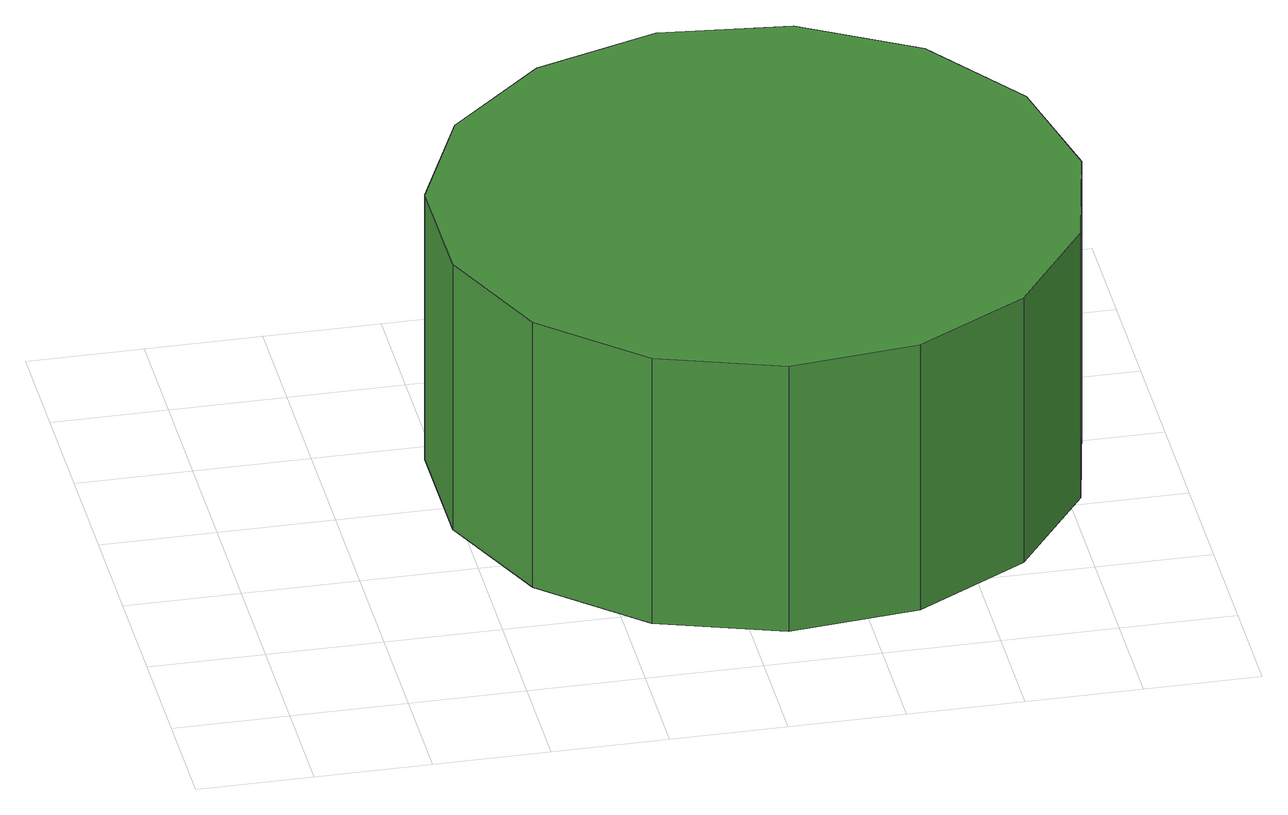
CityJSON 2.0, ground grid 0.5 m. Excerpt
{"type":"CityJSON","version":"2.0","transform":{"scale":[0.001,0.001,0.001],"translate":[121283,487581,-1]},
"CityObjects":{
"tree1":{"type":"SolitaryVegetationObject","attributes":{"function":"something"},"geometry":[{"type":"MultiSurface","lod":"1","boundaries":[[[0,1,2,3,4,5,6,7,8,9,10,11,12,13,14]],[[15,16,17,18,19,20,21,22,23,24,25,26,27,28,29]],[[0,29,28,1]],[[1,28,27,2]],[[2,27,26,3]],[[3,26,25,4]],[[4,25,24,5]],[[5,24,23,6]],[[6,23,22,7]],[[7,22,21,8]],[[8,21,20,9]],[[9,20,19,10]],[[10,19,18,11]],[[11,18,17,12]],[[12,17,16,13]],[[13,16,15,14]],[[14,15,29,0]]]}]}
},
"vertices":[
[3671,1612,1891],[3552,2170,1891],[3217,2631,1891],[2723,2916,1891],[2156,2976,1891],[1614,2799,1891],[1190,2418,1891],[958,1897,1891],[958,1327,1891],[1190,806,1891],[1614,424,1891],[2156,248,1891],[2723,308,1891],[3217,593,1891],[3552,1054,1891],[3552,1054,613],[3217,593,613],[2723,308,613],[2156,248,613],[1614,424,613],[1190,806,613],[958,1327,613],[958,1897,613],[1190,2418,613],[1614,2799,613],[2156,2976,613],[2723,2916,613],[3217,2631,613],[3552,2170,613],[3671,1612,613]
]}
